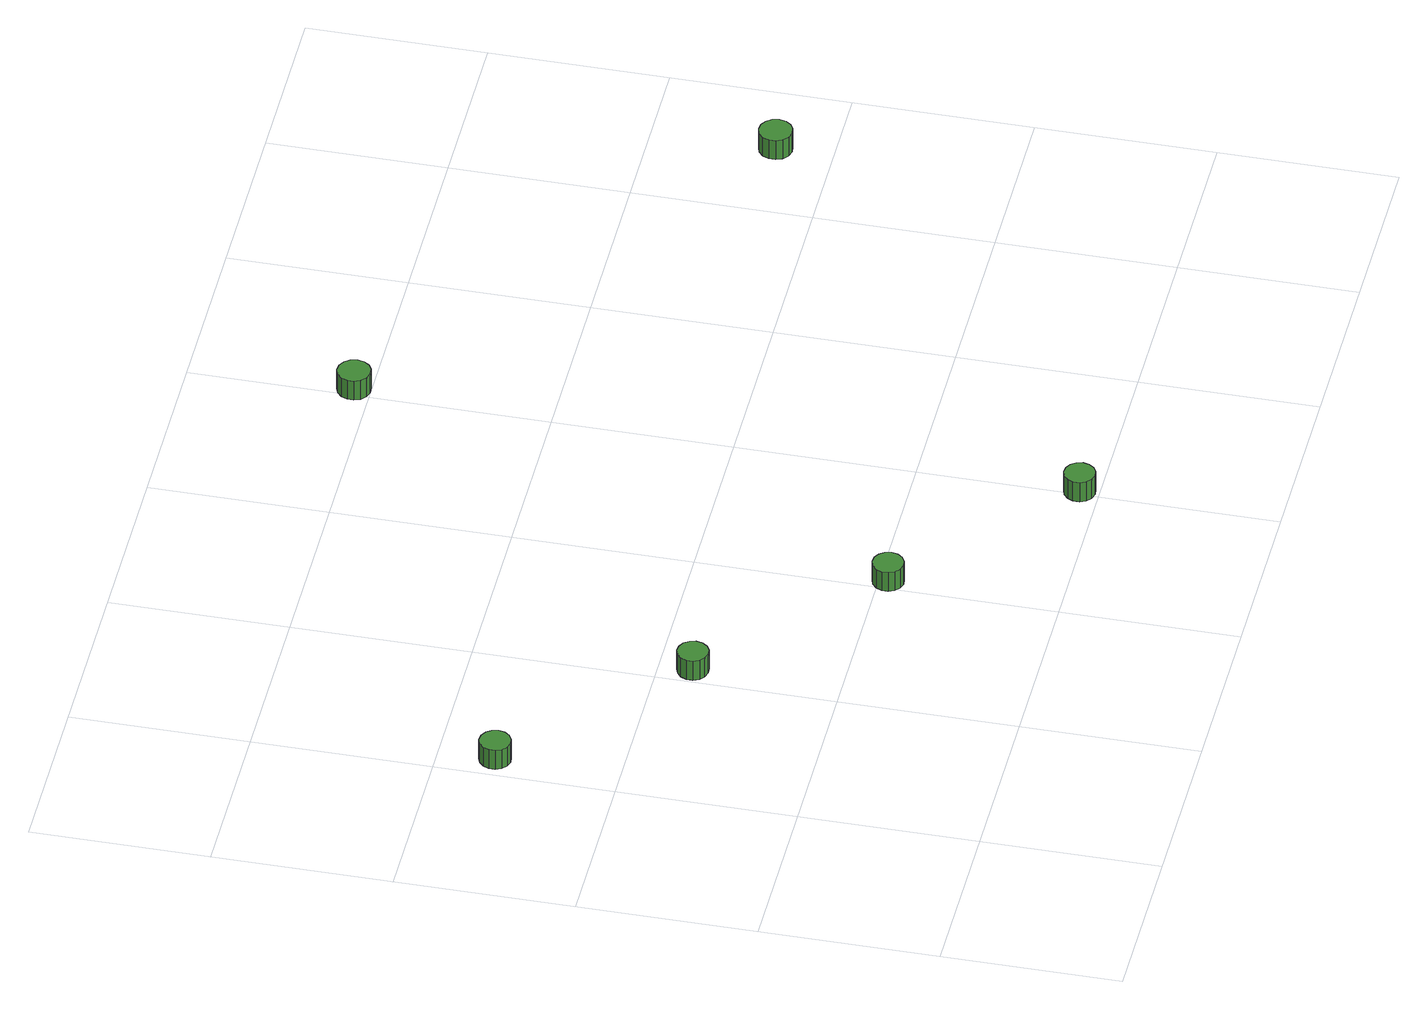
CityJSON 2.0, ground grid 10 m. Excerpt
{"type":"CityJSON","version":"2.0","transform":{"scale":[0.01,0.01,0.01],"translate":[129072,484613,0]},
"CityObjects":{
"tree1":{"type":"SolitaryVegetationObject","attributes":{"function":"something"},"geometry":[{"type":"MultiSurface","lod":"1","boundaries":[[[0,1,2,3,4,5,6,7,8,9,10,11,12,13,14]],[[15,16,17,18,19,20,21,22,23,24,25,26,27,28,29]],[[0,29,28,1]],[[1,28,27,2]],[[2,27,26,3]],[[3,26,25,4]],[[4,25,24,5]],[[5,24,23,6]],[[6,23,22,7]],[[7,22,21,8]],[[8,21,20,9]],[[9,20,19,10]],[[10,19,18,11]],[[11,18,17,12]],[[12,17,16,13]],[[13,16,15,14]],[[14,15,29,0]]]}]},
"tree2":{"type":"SolitaryVegetationObject","attributes":{"function":"something"},"geometry":[{"type":"MultiSurface","lod":"1","boundaries":[[[30,31,32,33,34,35,36,37,38,39,40,41,42,43,44]],[[45,46,47,48,49,50,51,52,53,54,55,56,57,58,59]],[[30,59,58,31]],[[31,58,57,32]],[[32,57,56,33]],[[33,56,55,34]],[[34,55,54,35]],[[35,54,53,36]],[[36,53,52,37]],[[37,52,51,38]],[[38,51,50,39]],[[39,50,49,40]],[[40,49,48,41]],[[41,48,47,42]],[[42,47,46,43]],[[43,46,45,44]],[[44,45,59,30]]]}]},
"tree3":{"type":"SolitaryVegetationObject","attributes":{"function":"something"},"geometry":[{"type":"MultiSurface","lod":"1","boundaries":[[[60,61,62,63,64,65,66,67,68,69,70,71,72,73,74]],[[75,76,77,78,79,80,81,82,83,84,85,86,87,88,89]],[[60,89,88,61]],[[61,88,87,62]],[[62,87,86,63]],[[63,86,85,64]],[[64,85,84,65]],[[65,84,83,66]],[[66,83,82,67]],[[67,82,81,68]],[[68,81,80,69]],[[69,80,79,70]],[[70,79,78,71]],[[71,78,77,72]],[[72,77,76,73]],[[73,76,75,74]],[[74,75,89,60]]]}]},
"tree4":{"type":"SolitaryVegetationObject","attributes":{"function":"something"},"geometry":[{"type":"MultiSurface","lod":"1","boundaries":[[[90,91,92,93,94,95,96,97,98,99,100,101,102,103,104]],[[105,106,107,108,109,110,111,112,113,114,115,116,117,118,119]],[[90,119,118,91]],[[91,118,117,92]],[[92,117,116,93]],[[93,116,115,94]],[[94,115,114,95]],[[95,114,113,96]],[[96,113,112,97]],[[97,112,111,98]],[[98,111,110,99]],[[99,110,109,100]],[[100,109,108,101]],[[101,108,107,102]],[[102,107,106,103]],[[103,106,105,104]],[[104,105,119,90]]]}]},
"tree5":{"type":"SolitaryVegetationObject","attributes":{"function":"something"},"geometry":[{"type":"MultiSurface","lod":"1","boundaries":[[[120,121,122,123,124,125,126,127,128,129,130,131,132,133,134]],[[135,136,137,138,139,140,141,142,143,144,145,146,147,148,149]],[[120,149,148,121]],[[121,148,147,122]],[[122,147,146,123]],[[123,146,145,124]],[[124,145,144,125]],[[125,144,143,126]],[[126,143,142,127]],[[127,142,141,128]],[[128,141,140,129]],[[129,140,139,130]],[[130,139,138,131]],[[131,138,137,132]],[[132,137,136,133]],[[133,136,135,134]],[[134,135,149,120]]]}]},
"tree6":{"type":"SolitaryVegetationObject","attributes":{"function":"something"},"geometry":[{"type":"MultiSurface","lod":"1","boundaries":[[[150,151,152,153,154,155,156,157,158,159,160,161,162,163,164]],[[165,166,167,168,169,170,171,172,173,174,175,176,177,178,179]],[[150,179,178,151]],[[151,178,177,152]],[[152,177,176,153]],[[153,176,175,154]],[[154,175,174,155]],[[155,174,173,156]],[[156,173,172,157]],[[157,172,171,158]],[[158,171,170,159]],[[159,170,169,160]],[[160,169,168,161]],[[161,168,167,162]],[[162,167,166,163]],[[163,166,165,164]],[[164,165,179,150]]]}]}
},
"vertices":[
[207,2684,176],[200,2719,176],[178,2749,176],[147,2767,176],[111,2771,176],[76,2759,176],[49,2735,176],[35,2702,176],[35,2666,176],[49,2633,176],[76,2609,176],[111,2597,176],[147,2601,176],[178,2619,176],[200,2649,176],[200,2649,47],[178,2619,47],[147,2601,47],[111,2597,47],[76,2609,47],[49,2633,47],[35,2666,47],[35,2702,47],[49,2735,47],[76,2759,47],[111,2771,47],[147,2767,47],[178,2749,47],[200,2719,47],[207,2684,47],
[1184,1811,167],[1176,1846,167],[1155,1876,167],[1123,1894,167],[1087,1898,167],[1053,1886,167],[1026,1862,167],[1011,1829,167],[1011,1793,167],[1026,1760,167],[1053,1736,167],[1087,1724,167],[1123,1728,167],[1155,1746,167],[1176,1776,167],[1176,1776,38],[1155,1746,38],[1123,1728,38],[1087,1724,38],[1053,1736,38],[1026,1760,38],[1011,1793,38],[1011,1829,38],[1026,1862,38],[1053,1886,38],[1087,1898,38],[1123,1894,38],[1155,1876,38],[1176,1846,38],[1184,1811,38],
[2147,949,165],[2139,985,165],[2118,1014,165],[2087,1032,165],[2050,1036,165],[2016,1025,165],[1989,1000,165],[1974,967,165],[1974,931,165],[1989,898,165],[2016,874,165],[2050,863,165],[2087,866,165],[2118,884,165],[2139,914,165],[2139,914,36],[2118,884,36],[2087,866,36],[2050,863,36],[2016,874,36],[1989,898,36],[1974,931,36],[1974,967,36],[1989,1000,36],[2016,1025,36],[2050,1036,36],[2087,1032,36],[2118,1014,36],[2139,985,36],[2147,949,36],
[3117,110,159],[3109,145,159],[3088,174,159],[3056,192,159],[3020,196,159],[2986,185,159],[2959,161,159],[2944,128,159],[2944,91,159],[2959,58,159],[2986,34,159],[3020,23,159],[3056,27,159],[3088,45,159],[3109,74,159],[3109,74,30],[3088,45,30],[3056,27,30],[3020,23,30],[2986,34,30],[2959,58,30],[2944,91,30],[2944,128,30],[2959,161,30],[2986,185,30],[3020,196,30],[3056,192,30],[3088,174,30],[3109,145,30],[3117,110,30],
[3041,4071,248],[3033,4109,248],[3010,4140,248],[2977,4159,248],[2938,4163,248],[2902,4151,248],[2873,4126,248],[2858,4090,248],[2858,4052,248],[2873,4017,248],[2902,3991,248],[2938,3979,248],[2977,3983,248],[3010,4002,248],[3033,4033,248],[3033,4033,119],[3010,4002,119],[2977,3983,119],[2938,3979,119],[2902,3991,119],[2873,4017,119],[2858,4052,119],[2858,4090,119],[2873,4126,119],[2902,4151,119],[2938,4163,119],[2977,4159,119],[3010,4140,119],[3033,4109,119],[3041,4071,119],
[5539,2300,232],[5531,2338,232],[5508,2369,232],[5475,2388,232],[5437,2392,232],[5400,2380,232],[5371,2354,232],[5356,2319,232],[5356,2281,232],[5371,2246,232],[5400,2220,232],[5437,2208,232],[5475,2212,232],[5508,2231,232],[5531,2262,232],[5531,2262,103],[5508,2231,103],[5475,2212,103],[5437,2208,103],[5400,2220,103],[5371,2246,103],[5356,2281,103],[5356,2319,103],[5371,2354,103],[5400,2380,103],[5437,2392,103],[5475,2388,103],[5508,2369,103],[5531,2338,103],[5539,2300,103]
]}
